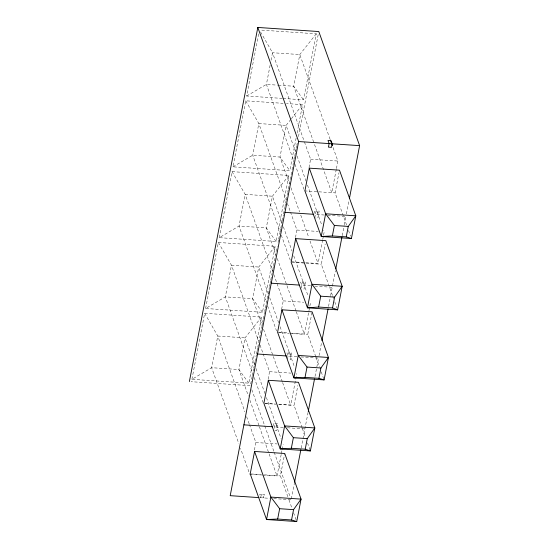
<?xml version="1.0" encoding="UTF-8"?>
<svg xmlns="http://www.w3.org/2000/svg" width="549" height="549" viewBox="0 0 549 549"><rect width="100%" height="100%" fill="white"/><g stroke="black" fill="none" stroke-linecap="round" stroke-linejoin="round"><path stroke-width="0.41" stroke-dasharray="2.75 2.06" d="M191.917 379.318L204.674 313.294L261.523 317.109L248.759 383.14L191.917 379.318L211.653 367.7L238.925 369.532L248.759 383.14M205.601 308.49L218.358 242.466L275.207 246.288L262.449 312.312L205.601 308.49L225.344 296.872L252.609 298.704L262.449 312.312M219.291 237.669L232.049 171.638L288.891 175.46L276.133 241.485L219.291 237.669L239.028 226.051L266.299 227.883L276.133 241.485M296.117 138.067L289.824 170.664L232.975 166.841L245.732 100.817L283.064 103.322M282.296 98.408L246.659 96.013L258.771 33.331M270.108 65.228L266.402 84.395L293.818 161.035M271.069 60.225L272.524 52.725L259.842 30.723M297.091 133.05L302.581 104.633L286.461 103.548M283.147 98.463L303.508 99.836L316.265 33.812L260.267 30.044M252.135 376.511L250.365 385.679L191.079 381.692M252.293 375.681L253.583 369.01M253.748 368.18L254.228 365.682M254.386 364.845L254.873 362.347M255.031 361.517L256.321 354.846M256.486 354.016L256.966 351.511M257.124 350.681L257.611 348.183M257.769 347.345L260.35 334.018M260.507 333.181L261.798 326.518M261.955 325.681L262.443 323.183M262.6 322.352L263.088 319.854M263.246 319.017L264.536 312.354M264.693 311.516L265.181 309.018M265.339 308.188L267.912 294.854M268.077 294.017L269.367 287.353M269.525 286.523L270.005 284.018M270.17 283.188L270.65 280.69M270.815 279.853L272.098 273.189M272.263 272.359L272.743 269.854M272.908 269.024L273.388 266.526M273.553 265.689L276.126 252.355M276.291 251.524L277.252 246.528M278.062 242.356L278.542 239.858M278.7 239.028L279.99 232.357M280.155 231.527L280.635 229.029M280.793 228.192L282.083 221.528M282.248 220.691L283.373 214.865M283.531 214.028L284.821 207.364M284.986 206.527L285.466 204.029M285.624 203.199L286.111 200.694M286.269 199.863L287.559 193.2M287.717 192.363L288.204 189.865M288.362 189.034L291.903 170.698M292.068 169.867L293.358 163.197M293.516 162.367L293.996 159.869M294.161 159.032L294.641 156.534M294.806 155.703L296.089 149.033M296.254 148.203L296.734 145.705M296.899 144.867L297.222 143.2M298.505 136.536L318.475 33.215M254.42 450.015L255.875 442.515L249.521 424.761M268.111 379.187L269.559 371.687L263.211 353.94M281.637 309.197L283.243 300.859L273.725 274.239M295.486 237.539L296.934 230.031L290.586 212.285M309.005 167.541L310.617 159.21L304.27 141.464M260.693 497.723L261.379 494.182L264.426 494.381L263.74 497.929L262.628 494.8L259.574 494.601L260.693 497.723L269.566 498.314M274.109 428.309L275.063 423.354L278.11 423.56L276.744 430.642L273.697 430.437M287.518 358.902L288.753 352.527L291.8 352.733L290.428 359.815L288.904 359.712M301.202 288.074L302.437 281.699L305.484 281.905L304.119 288.987L301.833 288.836M314.755 217.96L316.121 210.878L319.175 211.084L317.802 218.166L315.517 218.008M262.532 475.043L277.025 476.017L281.212 454.346M281.369 453.515L282.014 450.18M282.179 449.343L283.14 444.347M278.775 404.393L290.709 405.189L296.831 373.519M289.906 333.394L304.393 334.368L310.514 302.691M281.287 235.089L290.812 261.708L318.084 263.541L322.592 240.201M322.75 239.371L323.395 236.036M323.56 235.198L324.205 231.863L323.629 230.251M336.276 169.373L331.768 192.713L314.165 143.509M336.441 168.543L337.889 161.042L332.694 146.521M287.848 496.728L280.402 475.914L284.574 454.311M302.067 427.719L294.044 405.299L297.853 385.59M315.792 356.678L307.769 334.259L311.949 312.662M332.481 295.444L321.309 264.22L325.207 244.017M346.549 224.918L335.089 192.891L338.994 172.702M291.341 498.938L294.401 483.106M301.168 448.108L308.092 412.278M315.009 376.449L318.557 358.12L301.092 356.946M319.038 355.615L321.776 341.451M328.535 306.459L330.471 296.46M330.628 295.623L335.46 270.63M342.226 235.631L344.154 225.632M344.319 224.795L345.925 216.464L327.636 215.235M346.412 213.966L348.986 200.632M316.265 33.812L299.795 54.557L293.674 86.227L313.877 142.699M290.888 119.359L286.104 125.378L279.983 157.055L289.508 183.675M291.423 118.687L302.581 104.633M288.891 175.46L272.421 196.206L266.299 227.883L275.824 254.503M275.207 246.288L258.73 267.034L252.609 298.704L262.134 325.331M261.523 317.109L245.046 337.861L238.925 369.532L248.45 396.152M246.659 96.013L266.402 84.395L277.478 85.143M232.975 166.841L252.712 155.223L279.983 157.055L289.824 170.664M278.329 85.198L293.674 86.227L303.508 99.836M310.617 159.21L337.889 161.042M304.496 190.88L335.089 192.891M324.308 215.016L315.442 214.419L314.323 211.296L317.37 211.502L318.489 214.625M296.934 230.031L318.235 231.465M291.972 262.244L305.381 263.149M306.218 263.204L321.309 264.22M310.624 285.837L301.751 285.24L300.632 282.117L303.686 282.323L304.798 285.446M314.783 286.118L332.241 287.292M283.243 300.859L303.7 302.231M279.276 332.344L288.493 332.969M291.848 333.188L307.769 334.259M277.979 332.591L289.055 333.339M296.934 356.665L288.067 356.068L286.949 352.945L289.996 353.151L291.114 356.274M269.559 371.687L290.867 373.121M264.707 403.33L275.605 404.064M278.954 404.29L294.044 405.299M265.146 403.474L275.372 404.16M283.25 427.493L274.376 426.896L273.265 423.773L276.312 423.979L277.43 427.101M287.408 427.767L304.867 428.941M255.875 442.515L277.176 443.942M251.065 473.945L261.118 474.617M264.474 474.844L280.402 475.914M261.681 474.988L249.754 474.185L240.517 448.368M273.718 498.595L291.183 499.768M245.732 100.817L258.833 123.546L286.255 200.186M232.049 171.638L245.149 194.373L272.565 271.014M218.358 242.466L231.465 265.201L258.593 341.032M204.674 313.294L217.775 336.029L244.909 411.86M330.093 139.261L299.795 54.557L272.524 52.725L303.981 140.654M348.553 230.518L350.557 236.125M295.63 152.004L286.104 125.378L258.833 123.546L252.712 155.223L280.134 231.863M297.071 156.033L306.019 181.046M307.461 185.075L321.892 225.413M294.971 164.261L303.92 189.268M332.763 296.24L333.627 298.642M334.773 301.847L337.059 308.25M290.949 187.71L299.61 211.914M300.763 215.139L308.847 237.724M310 240.956L318.084 263.541M287.408 203.411L290.297 211.482M281.946 222.825L272.421 196.206L245.149 194.373L239.028 226.051L266.155 301.881M283.387 226.861L292.047 251.065M293.777 255.903L308.209 296.24M316.08 357.481L319.518 367.089M321.234 371.893L323.814 379.098M277.266 258.538L296.028 310.974M296.316 311.777L304.393 334.368M268.255 293.653L258.73 267.034L231.465 265.201L225.344 296.872L252.471 372.702M269.703 297.688L278.645 322.695M280.093 326.73L294.518 367.061M267.603 305.91L276.545 330.923M302.348 428.522L305.505 437.327M307.509 442.933L310.082 450.139M263.582 329.359L282.337 381.795M282.625 382.605L290.709 405.189M260.034 345.067L262.923 353.131M254.571 364.481L245.046 337.861L217.775 336.029L211.653 367.7L238.788 443.53M256.012 368.516L264.961 393.523M266.402 397.558L281.122 438.699M254.201 377.547L263.438 403.357M251.799 389.694L273.937 451.559M274.226 452.362L290.318 497.36M288.994 499.933L292.143 508.738M293.578 512.745L296.439 520.747M249.891 400.187L259.128 426.003M259.416 426.806L277.025 476.017M246.638 416.698L249.232 423.958"/><path stroke-width="0.82" d="M189.384 381.582L257.817 27.45L318.797 31.547L359.616 145.636L349.473 198.134M257.817 27.45L298.635 141.539L230.203 495.672L258.998 497.607M254.558 451.456L250.22 473.883L266.553 519.526L296.728 521.55L301.058 499.116L284.732 453.481L254.558 451.456L270.883 497.092L279.654 508.71L277.657 519.038L266.553 519.526L270.883 497.092L301.058 499.116L293.55 509.644L291.553 519.972L277.657 519.038M268.31 380.279L263.87 403.275L280.196 448.91L310.37 450.935L314.817 427.946L298.484 382.303L268.31 380.279L284.643 425.914L293.379 437.683L291.327 448.272L280.196 448.91L284.643 425.914L314.817 427.946L307.275 438.617L305.223 449.206L310.37 450.935M281.932 309.801L277.595 332.234L293.921 377.87L324.102 379.901L328.432 357.468L312.107 311.832L281.932 309.801L298.258 355.436L307.021 367.055L305.031 377.383L293.921 377.87L298.258 355.436L328.432 357.468L320.918 367.988L318.928 378.316L305.031 377.383M295.685 238.623L291.135 262.189L307.461 307.824L337.635 309.856L342.185 286.29L325.859 240.654L295.685 238.623L312.01 284.265L320.719 296.186L318.619 307.035L307.461 307.824L312.01 284.265L342.185 286.29L334.616 297.119L332.516 307.968L337.635 309.856M309.307 168.152L304.915 190.86L321.24 236.495L351.415 238.527L355.807 215.812L339.481 170.176L309.307 168.152L325.632 213.787L334.382 225.481L332.365 235.94L321.24 236.495L325.632 213.787L355.807 215.812L348.279 226.414L346.261 236.873L332.365 235.94M294.566 482.269L300.845 449.775M308.25 411.448L314.529 378.947M321.934 340.62L328.055 308.957M335.782 268.962L341.903 237.298M298.635 141.539L359.616 145.636M284.952 212.367L313.747 214.302M334.382 225.481L348.279 226.414M271.261 283.195L299.212 285.075M320.719 296.186L334.616 297.119M318.619 307.035L332.516 307.968M257.577 354.023L286.372 355.958M307.021 367.055L320.918 367.988M243.893 424.844L272.688 426.779M293.379 437.683L307.275 438.617M291.327 448.272L305.223 449.206M279.654 508.71L293.55 509.644M318.928 378.316L324.102 379.901M291.553 519.972L296.728 521.55M346.261 236.873L351.415 238.527M330.388 140.064L332.406 145.711M329.126 143.591L328.439 147.132L331.493 147.338L332.172 143.797L331.054 140.674L328.007 140.469L329.126 143.591"/></g></svg>
